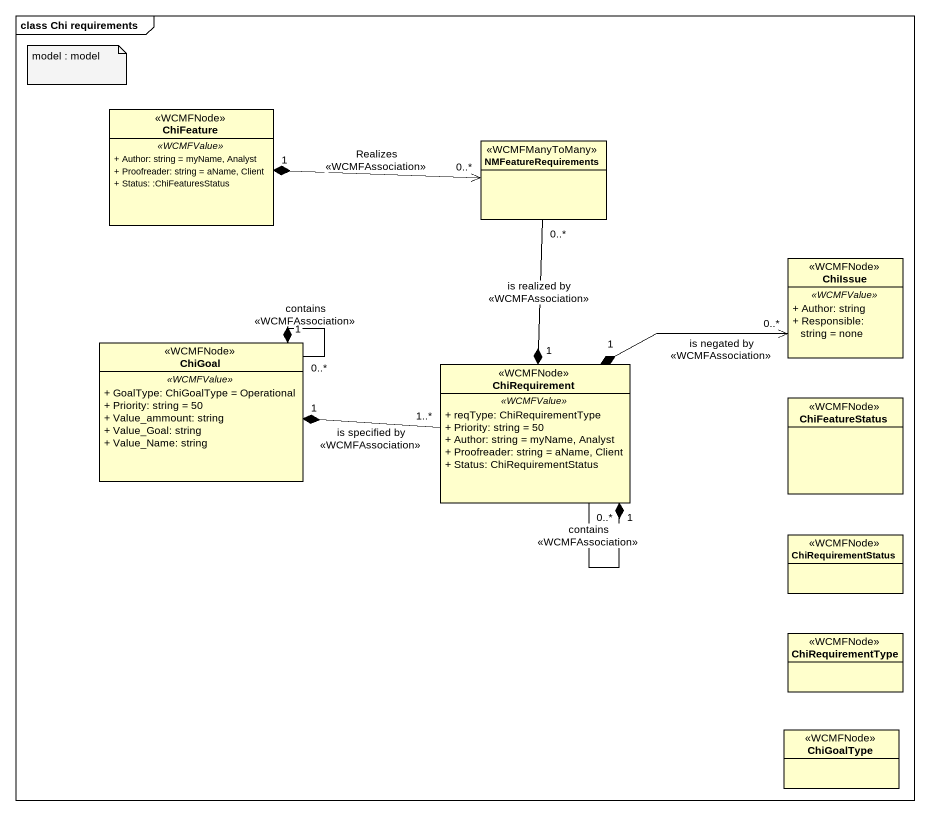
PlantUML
@startuml
mainframe class Chi requirements
hide circle
hide empty members
skinparam classAttributeIconSize 0
class ChiFeature <<WCMFNode>> {
  .. <<WCMFValue>> ..
  + Author: string = myName, Analyst
  + Proofreader: string = aName, Client
  + Status: :ChiFeaturesStatus
}
class NMFeatureRequirements <<WCMFManyToMany>>
class ChiIssue <<WCMFNode>> {
  .. <<WCMFValue>> ..
  + Author: string
  + Responsible: string = none
}
class ChiGoal <<WCMFNode>> {
  .. <<WCMFValue>> ..
  + GoalType: ChiGoalType = Operational
  + Priority: string = 50
  + Value_ammount: string
  + Value_Goal: string
  + Value_Name: string
}
class ChiRequirement <<WCMFNode>> {
  .. <<WCMFValue>> ..
  + reqType: ChiRequirementType
  + Priority: string = 50
  + Author: string = myName, Analyst
  + Proofreader: string = aName, Client
  + Status: ChiRequirementStatus
}
class ChiFeatureStatus <<WCMFNode>>
class ChiRequirementStatus <<WCMFNode>>
class ChiRequirementType <<WCMFNode>>
class ChiGoalType <<WCMFNode>>
ChiFeature "1" *-right-> "0..*" NMFeatureRequirements : Realizes\n<<WCMFAssociation>>
NMFeatureRequirements "0..*" --* "1" ChiRequirement : is realized by\n<<WCMFAssociation>>
ChiIssue "0..*" <-left-* "1" ChiRequirement : is negated by\n<<WCMFAssociation>>
ChiGoal "0..*" --* "1" ChiGoal : contains\n<<WCMFAssociation>>
ChiRequirement "1..*" -left-* "1" ChiGoal : is specified by\n<<WCMFAssociation>>
ChiRequirement "0..*" --* "1" ChiRequirement : contains\n<<WCMFAssociation>>
note as N1
  model : model
end note
@enduml
